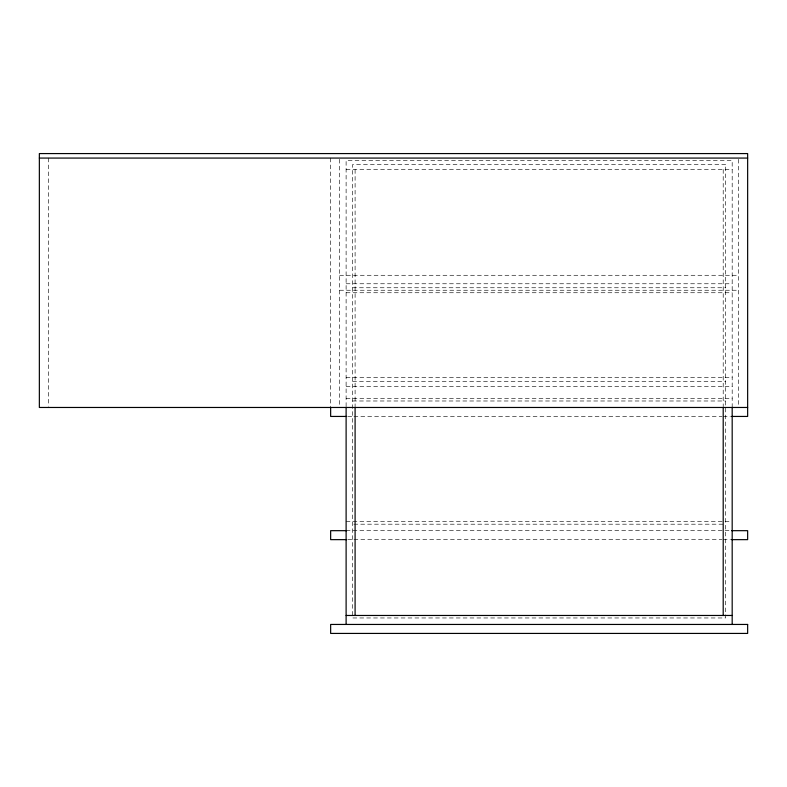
<?xml version="1.0" encoding="UTF-8"?>
<svg xmlns="http://www.w3.org/2000/svg" width="787" height="787" viewBox="0 0 787 787"><rect width="100%" height="100%" fill="white"/><g stroke="black" fill="none" stroke-linecap="round" stroke-linejoin="round"><path stroke-width="0.59" stroke-dasharray="3.94 2.95" d="M346.113 169.539L732.185 169.539M339.63 275.283L738.668 275.283M346.113 283.763L732.185 283.763M352.596 287.757L725.703 287.757M339.63 290.246L738.668 290.246M346.113 292.744L732.185 292.744M346.113 377.534L732.185 377.534M352.596 381.528L725.703 381.528M346.113 386.515L732.185 386.515M346.113 398.488L732.185 398.488M352.596 400.986L725.703 400.986M347.824 416.441L352.724 416.441M353.953 416.441L721.895 416.441M723.125 416.441L730.484 416.441M346.113 521.692L731.064 521.692M353.825 524.191L725.703 524.191M346.113 530.674L730.956 530.674M347.824 539.646L352.724 539.646M353.953 539.646L721.895 539.646M723.125 539.646L730.484 539.646M738.668 159.289L738.668 407.469M732.185 407.469L732.185 160.558L346.113 160.558L346.113 407.469M723.204 169.539L723.204 406.604M355.094 169.539L355.094 406.604M339.63 159.289L339.63 406.24M330.648 158.069L330.648 407.469M48.332 158.069L48.332 406.24M725.703 164.552L352.596 164.552L352.596 617.962L725.703 617.962L725.703 164.552"/><path stroke-width="1.18" d="M39.35 158.069L747.65 158.069M747.65 407.469L39.35 407.469L39.35 153.573L747.65 153.573L747.65 416.441L731.703 416.441M346.595 416.441L330.648 416.441L330.648 407.469M346.595 530.674L330.648 530.674L330.648 539.646L346.595 539.646M731.703 530.674L747.65 530.674L747.65 539.646L731.703 539.646M346.113 615.464L732.185 615.464M732.185 407.332L732.185 624.445M723.204 407.332L723.204 615.464M355.094 407.332L355.094 615.464M346.113 407.332L346.113 624.445M747.65 624.445L330.648 624.445L330.648 633.427L747.65 633.427L747.65 624.445"/></g></svg>
